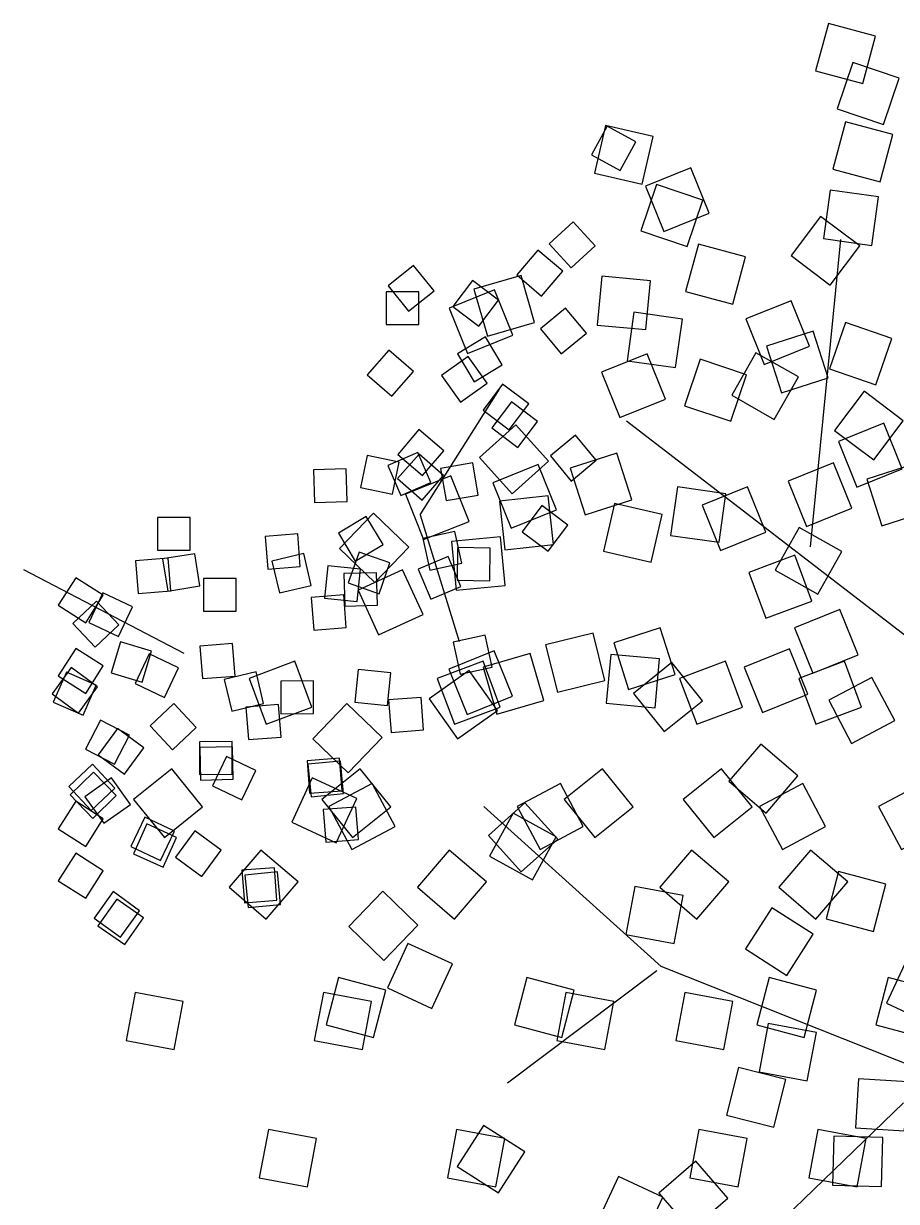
# Model space of a CAD drawing. Extents: x 41.89 to 46.57, y 11.47 to 19.19.
# Drawn here: x 44.695 to 45.384, y 17.285 to 18.215 of the extents above; entities that cross this region are included whole.
import ezdxf

# ---------------------------------------------------------------- set-up
doc = ezdxf.new("R2010")
doc.units = 0
doc.header["$LTSCALE"] = 3
doc.header["$MEASUREMENT"] = 0
doc.layers.get('0').update_dxf_attribs({"linetype": 'CONTINUOUS'})

msp = doc.modelspace()

# ---------------------------------------------------------------- linework, layer by layer
at = {"extrusion": (6.99446e-33, -1, -1.83772e-16)}
for p, q in [((45.31571, 17.80223, 1.07242), (45.33962, 18.04472, 1.29613)), ((45.4455, 17.68952, 0.96142), (45.17056, 17.90128, 1.16976))]:
    msp.add_line(p, q, dxfattribs=at)
for p, q in [((45.00779, 17.82755, 0.64778), (45.0704, 17.9266, 0.70242)), ((45.00779, 17.82755, 0.64778), (45.03852, 17.72737, 0.68649)), ((44.69471, 17.78429, 0.38707), (44.82108, 17.71826, 0.38707)), ((45.19789, 17.47094, 0.81969), (45.05786, 17.59731, 0.86921)), ((45.41072, 17.38618, 0.67283), (45.19789, 17.47094, 0.81969)), ((45.19442, 17.46758, 0.82652), (45.07659, 17.37878, 0.96996)), ((45.10226, 17.08671, 1.03998), (45.38915, 17.36336, 0.68307))]:
    msp.add_line(p, q)
for points in [[(45.35706, 18.16787, 0.94947), (45.36711, 18.20518, 0.92215), (45.3298, 18.21523, 0.89482), (45.31975, 18.17792, 0.92215)], [(45.37339, 18.13559, 1.2449), (45.3857, 18.17221, 1.21757), (45.34908, 18.18453, 1.19025), (45.33676, 18.1479, 1.21757)], [(45.1429, 18.11173, 0.66258), (45.16546, 18.09929, 0.64436), (45.1779, 18.12184, 0.62615), (45.15534, 18.13429, 0.64436)], [(45.18287, 18.08839, 0.85414), (45.19152, 18.12605, 0.82681), (45.15387, 18.13471, 0.79949), (45.14521, 18.09705, 0.82681)], [(45.37062, 18.09027, 1.09974), (45.38066, 18.12758, 1.07242), (45.34335, 18.13762, 1.0451), (45.33331, 18.10031, 1.07242)], [(45.23579, 18.06561, 1.25173), (45.22134, 18.10145, 1.2244), (45.1855, 18.08699, 1.19708), (45.19996, 18.05116, 1.2244)], [(45.21846, 18.03922, 1.00411), (45.23078, 18.07585, 0.97679), (45.19415, 18.08816, 0.94947), (45.18184, 18.05154, 0.97679)], [(45.36415, 18.0401, 1.27734), (45.3695, 18.07836, 1.25002), (45.33123, 18.08372, 1.2227), (45.32588, 18.04545, 1.25002)], [(45.10951, 18.04137, 0.6605), (45.12697, 18.02243, 0.64229), (45.14591, 18.0399, 0.62407), (45.12845, 18.05883, 0.64229)], [(45.33126, 18.00881, 1.001), (45.35452, 18.03966, 0.97367), (45.32367, 18.06293, 0.94635), (45.3004, 18.03208, 0.97367)], [(45.2545, 17.9938, 1.10999), (45.26454, 18.03111, 1.08267), (45.22723, 18.04115, 1.05534), (45.21718, 18.00384, 1.08267)], [(45.08388, 18.01684, 0.46107), (45.10348, 18.00013, 0.44286), (45.12019, 18.01974, 0.42464), (45.10059, 18.03645, 0.44286)], [(44.98242, 18.0082, 0.50889), (44.99853, 17.98809, 0.49067), (45.01863, 18.0042, 0.47246), (45.00252, 18.0243, 0.49067)], [(45.03337, 17.99191, 0.83676), (45.05397, 17.97643, 0.81855), (45.06944, 17.99702, 0.80033), (45.04885, 18.0125, 0.81855)], [(45.09799, 17.9792, 0.8897), (45.08727, 18.01632, 0.86238), (45.05015, 18.0056, 0.83505), (45.06087, 17.96848, 0.86238)], [(45.18585, 17.97362, 0.92898), (45.18946, 18.0121, 0.90165), (45.15099, 18.01571, 0.87433), (45.14738, 17.97724, 0.90165)], [(44.98081, 17.9776, 0.70926), (45.00657, 17.97765, 0.69104), (45.00652, 18.00341, 0.67283), (44.98076, 18.00337, 0.69104)], [(45.08087, 17.96925, 1.01095), (45.06641, 18.00508, 0.98362), (45.03058, 17.99063, 0.9563), (45.04503, 17.9548, 0.98362)], [(45.31499, 17.96065, 0.85213), (45.30054, 17.99648, 0.82481), (45.2647, 17.98203, 0.79749), (45.27916, 17.94619, 0.82481)], [(45.10261, 17.97424, 0.56809), (45.11906, 17.95441, 0.54987), (45.13889, 17.97085, 0.53166), (45.12244, 17.99068, 0.54987)], [(45.20922, 17.94373, 1.03656), (45.21457, 17.982, 1.00924), (45.17631, 17.98735, 0.98191), (45.17095, 17.94909, 1.00924)], [(45.32957, 17.93566, 1.30296), (45.31775, 17.97245, 1.27564), (45.28096, 17.96064, 1.24831), (45.29278, 17.92385, 1.27564)], [(45.3672, 17.93005, 1.15097), (45.37993, 17.96653, 1.12365), (45.34345, 17.97926, 1.09633), (45.33072, 17.94278, 1.12365)], [(45.03706, 17.9546, 0.45899), (45.05038, 17.93255, 0.44078), (45.07243, 17.94586, 0.42256), (45.05912, 17.96792, 0.44078)], [(44.96596, 17.938, 0.86408), (44.98537, 17.92107, 0.84587), (45.0023, 17.94048, 0.82765), (44.98289, 17.95741, 0.84587)], [(45.2012, 17.91866, 1.26197), (45.18675, 17.9545, 1.23465), (45.15091, 17.94004, 1.20733), (45.16537, 17.90421, 1.23465)], [(45.28716, 17.90281, 1.07584), (45.30616, 17.93646, 1.04851), (45.27251, 17.95545, 1.02119), (45.25351, 17.9218, 1.04851)], [(45.02453, 17.93743, 0.59541), (45.03949, 17.91646, 0.5772), (45.06046, 17.93142, 0.55898), (45.0455, 17.95239, 0.5772)], [(45.25282, 17.90129, 1.09291), (45.26513, 17.93791, 1.06559), (45.22851, 17.95023, 1.03827), (45.21619, 17.9136, 1.06559)], [(45.05728, 17.90994, 0.62159), (45.07787, 17.89446, 0.60338), (45.09335, 17.91506, 0.58516), (45.07276, 17.93053, 0.60338)], [(45.06424, 17.89612, 0.82993), (45.08483, 17.88064, 0.81172), (45.10031, 17.90123, 0.7935), (45.07972, 17.91671, 0.81172)], [(45.36561, 17.87087, 1.0898), (45.38888, 17.90173, 1.06247), (45.35803, 17.92499, 1.03515), (45.33476, 17.89414, 1.06247)], [(45.10902, 17.86974, 0.91532), (45.08322, 17.89851, 0.88799), (45.05445, 17.87272, 0.86067), (45.08025, 17.84395, 0.88799)], [(45.38802, 17.86386, 1.48397), (45.37356, 17.8997, 1.45665), (45.33773, 17.88524, 1.42933), (45.35218, 17.84941, 1.45665)], [(44.98995, 17.8751, 0.7047), (45.00956, 17.85839, 0.68649), (45.02627, 17.878, 0.66827), (45.00667, 17.89471, 0.68649)], [(45.11043, 17.8739, 0.56126), (45.12687, 17.85407, 0.54304), (45.1467, 17.87051, 0.52483), (45.13026, 17.89034, 0.54304)], [(44.96594, 17.87429, 0.60452), (44.96069, 17.84907, 0.5863), (44.98592, 17.84382, 0.56809), (44.99116, 17.86904, 0.5863)], [(44.98219, 17.86647, 0.84701), (44.99231, 17.84279, 0.82879), (45.016, 17.85291, 0.81058), (45.00587, 17.8766, 0.82879)], [(44.98986, 17.85603, 0.64892), (45.00928, 17.8391, 0.6307), (45.02621, 17.85851, 0.61249), (45.00679, 17.87544, 0.6307)], [(45.17464, 17.8393, 1.06218), (45.16282, 17.87609, 1.03485), (45.12603, 17.86427, 1.00753), (45.13785, 17.82748, 1.03485)], [(44.9236, 17.86299, 0.87319), (44.92435, 17.83724, 0.85498), (44.9501, 17.83799, 0.83676), (44.94935, 17.86374, 0.85498)], [(45.02373, 17.86409, 0.57833), (45.02809, 17.8387, 0.56012), (45.05348, 17.84306, 0.5419), (45.04912, 17.86845, 0.56012)], [(45.11522, 17.83131, 1.09974), (45.10077, 17.86715, 1.07242), (45.06493, 17.85269, 1.0451), (45.07939, 17.81686, 1.07242)], [(45.34828, 17.83274, 0.87945), (45.33383, 17.86857, 0.85213), (45.298, 17.85412, 0.82481), (45.31245, 17.81828, 0.85213)], [(45.40876, 17.8307, 0.90336), (45.39695, 17.86749, 0.87604), (45.36016, 17.85567, 0.84872), (45.37197, 17.81888, 0.87604)], [(45.04627, 17.8223, 1.02119), (45.03182, 17.85813, 0.99387), (44.99598, 17.84368, 0.96655), (45.01044, 17.80785, 0.99387)], [(45.11295, 17.80402, 1.08467), (45.10876, 17.84243, 1.05735), (45.07034, 17.83824, 1.03003), (45.07453, 17.79983, 1.05735)], [(45.24358, 17.80579, 1.12536), (45.24893, 17.84406, 1.09804), (45.21066, 17.84942, 1.07071), (45.20531, 17.81115, 1.09804)], [(45.2804, 17.8137, 0.86238), (45.26594, 17.84953, 0.83505), (45.23011, 17.83508, 0.80773), (45.24456, 17.79924, 0.83505)], [(45.08815, 17.81415, 0.61476), (45.10874, 17.79867, 0.59655), (45.12422, 17.81926, 0.57833), (45.10363, 17.83474, 0.59655)], [(45.19006, 17.78999, 0.63214), (45.19871, 17.82765, 0.60482), (45.16105, 17.8363, 0.57749), (45.1524, 17.79865, 0.60482)], [(44.80032, 17.8253, 1.00867), (44.80046, 17.79954, 0.99045), (44.82622, 17.79967, 0.97224), (44.82608, 17.82543, 0.99045)], [(44.94314, 17.81286, 0.70262), (44.95646, 17.79081, 0.68441), (44.97851, 17.80412, 0.66619), (44.96519, 17.82617, 0.68441)], [(44.99875, 17.80186, 0.87433), (44.97094, 17.82868, 0.84701), (44.94412, 17.80087, 0.81969), (44.97193, 17.77404, 0.84701)], [(45.0098, 17.80878, 0.82538), (45.01538, 17.78364, 0.80716), (45.04053, 17.78922, 0.78895), (45.03495, 17.81437, 0.80716)], [(45.32152, 17.76487, 1.16464), (45.34051, 17.79852, 1.13731), (45.30686, 17.81751, 1.10999), (45.28787, 17.78386, 1.13731)], [(44.88535, 17.81036, 0.98135), (44.88735, 17.78468, 0.96313), (44.91303, 17.78668, 0.94491), (44.91103, 17.81236, 0.96313)], [(45.07467, 17.77175, 0.63526), (45.07097, 17.81021, 0.60793), (45.03251, 17.80651, 0.58061), (45.0362, 17.76805, 0.60793)], [(44.80441, 17.79265, 0.53849), (44.8085, 17.76721, 0.52027), (44.83393, 17.7713, 0.50206), (44.82984, 17.79673, 0.52027)], [(44.89072, 17.79094, 0.51116), (44.89664, 17.76587, 0.49295), (44.92171, 17.77179, 0.47473), (44.91579, 17.79686, 0.49295)], [(44.95942, 17.79803, 0.55462), (44.95089, 17.77372, 0.53641), (44.9752, 17.76519, 0.51819), (44.98373, 17.7895, 0.53641)], [(45.03722, 17.80157, 0.5567), (45.03682, 17.77581, 0.53849), (45.06258, 17.77541, 0.52027), (45.06298, 17.80117, 0.53849)], [(45.31679, 17.75927, 1.0898), (45.30333, 17.7955, 1.06247), (45.26711, 17.78204, 1.03515), (45.28056, 17.74582, 1.06247)], [(44.78314, 17.79112, 0.90052), (44.78514, 17.76544, 0.8823), (44.81083, 17.76744, 0.86408), (44.80882, 17.79312, 0.8823)], [(44.93494, 17.7873, 0.8233), (44.93229, 17.76167, 0.80508), (44.95791, 17.75902, 0.78687), (44.96056, 17.78464, 0.80508)], [(45.00609, 17.78451, 0.63184), (45.01622, 17.76082, 0.61363), (45.0399, 17.77094, 0.59541), (45.02978, 17.79463, 0.61363)], [(44.73595, 17.7778, 0.84018), (44.72208, 17.7561, 0.82196), (44.74379, 17.74223, 0.80375), (44.75765, 17.76394, 0.82196)], [(44.83667, 17.77713, 0.72406), (44.8368, 17.75137, 0.70584), (44.86256, 17.75151, 0.68762), (44.86243, 17.77727, 0.70584)], [(44.94751, 17.78102, 0.65803), (44.94826, 17.75527, 0.63981), (44.97401, 17.75602, 0.62159), (44.97326, 17.78177, 0.63981)], [(45.00995, 17.7489, 1.08779), (44.99382, 17.78401, 1.06047), (44.95871, 17.76789, 1.03315), (44.97483, 17.73277, 1.06047)], [(44.75239, 17.75932, 0.73316), (44.73356, 17.74173, 0.71495), (44.75115, 17.72291, 0.69673), (44.76997, 17.7405, 0.71495)], [(44.75739, 17.76583, 0.99159), (44.74631, 17.74258, 0.97338), (44.76957, 17.7315, 0.95516), (44.78065, 17.75476, 0.97338)], [(44.92169, 17.76219, 0.69673), (44.92369, 17.73651, 0.67852), (44.94937, 17.73852, 0.6603), (44.94737, 17.7642, 0.67852)], [(45.35343, 17.71691, 1.49422), (45.33897, 17.75275, 1.4669), (45.30314, 17.73829, 1.43957), (45.31759, 17.70246, 1.4669)], [(45.03371, 17.72682, 0.61021), (45.03929, 17.70167, 0.59199), (45.06444, 17.70725, 0.57378), (45.05885, 17.7324, 0.59199)], [(45.15345, 17.6966, 1.15951), (45.14423, 17.73412, 1.13219), (45.10671, 17.7249, 1.10487), (45.11593, 17.68738, 1.13219)], [(45.209, 17.70136, 1.15097), (45.19718, 17.73815, 1.12365), (45.16039, 17.72633, 1.09633), (45.17221, 17.68954, 1.12365)], [(44.73595, 17.72202, 0.98135), (44.72208, 17.70031, 0.96313), (44.74379, 17.68644, 0.94491), (44.75765, 17.70815, 0.96313)], [(44.77112, 17.7273, 0.52141), (44.76374, 17.70262, 0.5032), (44.78842, 17.69524, 0.48498), (44.7958, 17.71992, 0.5032)], [(44.83388, 17.72387, 0.97451), (44.83589, 17.69819, 0.9563), (44.86157, 17.70019, 0.93808), (44.85956, 17.72587, 0.9563)], [(45.31369, 17.68579, 0.8897), (45.29924, 17.72162, 0.86238), (45.2634, 17.70717, 0.83505), (45.27786, 17.67133, 0.86238)], [(44.79374, 17.71767, 0.70698), (44.78266, 17.69441, 0.68876), (44.80591, 17.68333, 0.67055), (44.81699, 17.70659, 0.68876)], [(44.92231, 17.6756, 0.83023), (44.90886, 17.71182, 0.80291), (44.87264, 17.69837, 0.77558), (44.88609, 17.66215, 0.80291)], [(45.07088, 17.6756, 1.31692), (45.05743, 17.71182, 1.28959), (45.0212, 17.69837, 1.26227), (45.03466, 17.66215, 1.28959)], [(45.08063, 17.68436, 1.10999), (45.06618, 17.7202, 1.08267), (45.03034, 17.70574, 1.05534), (45.0448, 17.66991, 1.08267)], [(45.10518, 17.68079, 0.6677), (45.09446, 17.71791, 0.64038), (45.05734, 17.70719, 0.61306), (45.06806, 17.67007, 0.64038)], [(45.19304, 17.67522, 0.70698), (45.19665, 17.71369, 0.67966), (45.15818, 17.7173, 0.65233), (45.15457, 17.67883, 0.67966)], [(45.26214, 17.6756, 0.72948), (45.24869, 17.71182, 0.70215), (45.21246, 17.69837, 0.67483), (45.22592, 17.66215, 0.70215)], [(45.35606, 17.6756, 1.47573), (45.34261, 17.71182, 1.44841), (45.30639, 17.69837, 1.42109), (45.31984, 17.66215, 1.44841)], [(44.73237, 17.70698, 0.96996), (44.71719, 17.68616, 0.95175), (44.73801, 17.67098, 0.93353), (44.75318, 17.6918, 0.95175)], [(44.72854, 17.70328, 0.51116), (44.71816, 17.6797, 0.49295), (44.74174, 17.66933, 0.47473), (44.75212, 17.69291, 0.49295)], [(44.85314, 17.69757, 0.50433), (44.85906, 17.6725, 0.48612), (44.88413, 17.67842, 0.4679), (44.87821, 17.70349, 0.48612)], [(44.95885, 17.70533, 0.60813), (44.95619, 17.6797, 0.58992), (44.98182, 17.67705, 0.5717), (44.98447, 17.70267, 0.58992)], [(45.06864, 17.67301, 1.12024), (45.04632, 17.70455, 1.09291), (45.01478, 17.68223, 1.06559), (45.03709, 17.65069, 1.09291)], [(45.23038, 17.68065, 1.09291), (45.20617, 17.71076, 1.06559), (45.17605, 17.68654, 1.03827), (45.20027, 17.65643, 1.06559)], [(44.89769, 17.69625, 0.82879), (44.89783, 17.67049, 0.81058), (44.92359, 17.67062, 0.79236), (44.92345, 17.69638, 0.81058)], [(45.38232, 17.665, 1.16464), (45.36421, 17.69914, 1.13731), (45.33007, 17.68103, 1.10999), (45.34818, 17.64689, 1.13731)], [(44.81342, 17.67844, 0.8379), (44.79459, 17.66085, 0.81969), (44.81218, 17.64203, 0.80147), (44.831, 17.65961, 0.81969)], [(44.87022, 17.6757, 0.6899), (44.87223, 17.65002, 0.67169), (44.89791, 17.65202, 0.65347), (44.89591, 17.67771, 0.67169)], [(44.97758, 17.65173, 0.64209), (44.94977, 17.67855, 0.61476), (44.92294, 17.65074, 0.58744), (44.95076, 17.62392, 0.61476)], [(44.98272, 17.68131, 0.80147), (44.98472, 17.65563, 0.78325), (45.0104, 17.65763, 0.76504), (45.0084, 17.68332, 0.78325)], [(44.75542, 17.6653, 0.49978), (44.74362, 17.6424, 0.48157), (44.76652, 17.6306, 0.46335), (44.77832, 17.6535, 0.48157)], [(44.76871, 17.65881, 0.68535), (44.75353, 17.63799, 0.66713), (44.77435, 17.62282, 0.64892), (44.78953, 17.64364, 0.66713)], [(44.83345, 17.64833, 0.72178), (44.83358, 17.62257, 0.70356), (44.85934, 17.6227, 0.68535), (44.85921, 17.64846, 0.70356)], [(44.83375, 17.64378, 0.58516), (44.8344, 17.61803, 0.56695), (44.86016, 17.61868, 0.54873), (44.8595, 17.64443, 0.56695)], [(45.30584, 17.6214, 1.12536), (45.27649, 17.64653, 1.09804), (45.25136, 17.61718, 1.07071), (45.28071, 17.59205, 1.09804)], [(44.74917, 17.63052, 0.73089), (44.73034, 17.61293, 0.71267), (44.74793, 17.59411, 0.69446), (44.76675, 17.61169, 0.71267)], [(44.85476, 17.63679, 0.81172), (44.84368, 17.61353, 0.7935), (44.86694, 17.60245, 0.77529), (44.87802, 17.62571, 0.7935)], [(44.91847, 17.63339, 0.69446), (44.92047, 17.60771, 0.67624), (44.94615, 17.60971, 0.65803), (44.94415, 17.6354, 0.67624)], [(44.91906, 17.63056, 0.55784), (44.92158, 17.60492, 0.53963), (44.94721, 17.60744, 0.52141), (44.94469, 17.63308, 0.53963)], [(44.74985, 17.62428, 0.59427), (44.73138, 17.60632, 0.57606), (44.74934, 17.58785, 0.55784), (44.76781, 17.60581, 0.57606)], [(44.76412, 17.61988, 0.78801), (44.74314, 17.60494, 0.76979), (44.75809, 17.58396, 0.75158), (44.77907, 17.59891, 0.76979)], [(44.83591, 17.59697, 0.83335), (44.81169, 17.62708, 0.80602), (44.78158, 17.60287, 0.7787), (44.8058, 17.57276, 0.80602)], [(44.95766, 17.60366, 1.09462), (44.92258, 17.61986, 1.0673), (44.90638, 17.58478, 1.03998), (44.94146, 17.56858, 1.0673)], [(44.98448, 17.59697, 1.32003), (44.96026, 17.62708, 1.29271), (44.93015, 17.60287, 1.26539), (44.95436, 17.57276, 1.29271)], [(45.17574, 17.59697, 0.73259), (45.15152, 17.62708, 0.70527), (45.12141, 17.60287, 0.67795), (45.14562, 17.57276, 0.70527)], [(45.26966, 17.59697, 1.47885), (45.24544, 17.62708, 1.45153), (45.21533, 17.60287, 1.4242), (45.23955, 17.57276, 1.45153)], [(44.98784, 17.58133, 0.90507), (44.96973, 17.61546, 0.87775), (44.9356, 17.59735, 0.85042), (44.95371, 17.56322, 0.87775)], [(45.13641, 17.58133, 1.39176), (45.1183, 17.61546, 1.36443), (45.08417, 17.59735, 1.33711), (45.10228, 17.56322, 1.36443)], [(45.32767, 17.58133, 0.80432), (45.30956, 17.61546, 0.77699), (45.27543, 17.59735, 0.74967), (45.29354, 17.56322, 0.77699)], [(45.42159, 17.58133, 1.55057), (45.40348, 17.61546, 1.52325), (45.36935, 17.59735, 1.49593), (45.38746, 17.56322, 1.52325)], [(44.73595, 17.60134, 0.69673), (44.72208, 17.57964, 0.67852), (44.74379, 17.56577, 0.6603), (44.75765, 17.58748, 0.67852)], [(44.93125, 17.59482, 0.79464), (44.93325, 17.56914, 0.77642), (44.95894, 17.57114, 0.75821), (44.95693, 17.59682, 0.77642)], [(45.11621, 17.57133, 0.69332), (45.09041, 17.6001, 0.66599), (45.06164, 17.57431, 0.63867), (45.08744, 17.54554, 0.66599)], [(45.115, 17.57324, 1.14585), (45.08119, 17.59194, 1.11853), (45.06248, 17.55813, 1.09121), (45.09629, 17.53943, 1.11853)], [(44.79052, 17.58887, 0.7047), (44.77944, 17.56561, 0.68649), (44.80269, 17.55453, 0.66827), (44.81377, 17.57779, 0.68649)], [(44.79203, 17.58347, 0.56809), (44.78142, 17.55999, 0.54987), (44.80489, 17.54938, 0.53166), (44.8155, 17.57286, 0.54987)], [(44.82974, 17.57793, 0.79009), (44.81456, 17.55711, 0.77187), (44.83538, 17.54194, 0.75366), (44.85055, 17.56275, 0.77187)], [(44.73595, 17.56036, 0.80147), (44.72208, 17.53865, 0.78325), (44.74379, 17.52478, 0.76504), (44.75765, 17.54649, 0.78325)], [(44.91137, 17.53773, 0.86579), (44.88202, 17.56286, 0.83847), (44.85688, 17.53351, 0.81115), (44.88623, 17.50838, 0.83847)], [(45.05993, 17.53773, 1.35248), (45.03058, 17.56286, 1.32516), (45.00545, 17.53351, 1.29784), (45.0348, 17.50838, 1.32516)], [(45.25119, 17.53773, 0.76504), (45.22184, 17.56286, 0.73772), (45.19671, 17.53351, 0.71039), (45.22606, 17.50838, 0.73772)], [(45.34512, 17.53773, 1.51129), (45.31577, 17.56286, 1.48397), (45.29063, 17.53351, 1.45665), (45.31998, 17.50838, 1.48397)], [(44.867, 17.5469, 0.68762), (44.86901, 17.52122, 0.66941), (44.89469, 17.52322, 0.65119), (44.89269, 17.54891, 0.66941)], [(44.86934, 17.54305, 0.55101), (44.87186, 17.51741, 0.5328), (44.8975, 17.51993, 0.51458), (44.89498, 17.54557, 0.5328)], [(45.37518, 17.53599, 1.15097), (45.33782, 17.54587, 1.12365), (45.32794, 17.50851, 1.09633), (45.3653, 17.49863, 1.12365)], [(44.76549, 17.53001, 0.68307), (44.75031, 17.50919, 0.66486), (44.77113, 17.49402, 0.64664), (44.78631, 17.51483, 0.66486)], [(45.00594, 17.50345, 0.65233), (44.97813, 17.53028, 0.62501), (44.9513, 17.50246, 0.59769), (44.97912, 17.47564, 0.62501)], [(45.21517, 17.52703, 1.09974), (45.1772, 17.53417, 1.07242), (45.17006, 17.49619, 1.0451), (45.20804, 17.48906, 1.07242)], [(44.76819, 17.52412, 0.54646), (44.75344, 17.503, 0.52824), (44.77455, 17.48825, 0.51003), (44.78931, 17.50936, 0.52824)], [(45.31785, 17.4965, 1.47573), (45.28529, 17.51731, 1.44841), (45.26448, 17.48476, 1.42109), (45.29703, 17.46394, 1.44841)], [(45.03314, 17.47291, 1.10487), (44.99806, 17.48911, 1.07754), (44.98186, 17.45403, 1.05022), (45.01694, 17.43783, 1.07754)], [(45.42694, 17.46072, 1.55057), (45.39192, 17.47706, 1.52325), (45.37558, 17.44204, 1.49593), (45.4106, 17.4257, 1.52325)], [(44.9807, 17.45232, 0.89141), (44.94334, 17.46219, 0.86408), (44.93347, 17.42483, 0.83676), (44.97083, 17.41496, 0.86408)], [(45.12927, 17.45232, 1.3781), (45.09191, 17.46219, 1.35077), (45.08204, 17.42483, 1.32345), (45.1194, 17.41496, 1.35077)], [(45.32053, 17.45232, 0.79065), (45.28317, 17.46219, 0.76333), (45.2733, 17.42483, 0.73601), (45.31066, 17.41496, 0.76333)], [(45.41445, 17.45232, 1.53691), (45.37709, 17.46219, 1.50959), (45.36722, 17.42483, 1.48226), (45.40458, 17.41496, 1.50959)], [(44.8207, 17.44336, 0.84018), (44.78272, 17.45049, 0.81285), (44.77559, 17.41252, 0.78553), (44.81356, 17.40538, 0.81285)], [(44.96927, 17.44336, 1.32687), (44.93129, 17.45049, 1.29954), (44.92416, 17.41252, 1.27222), (44.96213, 17.40538, 1.29954)], [(45.16053, 17.44336, 0.73942), (45.12255, 17.45049, 0.7121), (45.11542, 17.41252, 0.68478), (45.15339, 17.40538, 0.7121)], [(45.25445, 17.44336, 1.48568), (45.21647, 17.45049, 1.45836), (45.20934, 17.41252, 1.43103), (45.24731, 17.40538, 1.45836)], [(45.32032, 17.4187, 1.10999), (45.28234, 17.42584, 1.08267), (45.27521, 17.38786, 1.05534), (45.31318, 17.38073, 1.08267)], [(45.29623, 17.38169, 1.47885), (45.25876, 17.39114, 1.45153), (45.24931, 17.35368, 1.4242), (45.28678, 17.34423, 1.45153)], [(45.39215, 17.37985, 1.51129), (45.35358, 17.38223, 1.48397), (45.3512, 17.34367, 1.45665), (45.38977, 17.34128, 1.48397)], [(44.92584, 17.33503, 0.85042), (44.88787, 17.34216, 0.8231), (44.88073, 17.30419, 0.79578), (44.91871, 17.29705, 0.8231)], [(45.07441, 17.33503, 1.33711), (45.03644, 17.34216, 1.30979), (45.0293, 17.30419, 1.28247), (45.06728, 17.29705, 1.30979)], [(45.0902, 17.32473, 1.31692), (45.05764, 17.34554, 1.28959), (45.03683, 17.31299, 1.26227), (45.06938, 17.29218, 1.28959)], [(45.26567, 17.33503, 0.74967), (45.2277, 17.34216, 0.72235), (45.22056, 17.30419, 0.69502), (45.25854, 17.29705, 0.72235)], [(45.35959, 17.33503, 1.49593), (45.32162, 17.34216, 1.4686), (45.31448, 17.30419, 1.44128), (45.35246, 17.29705, 1.4686)], [(45.37283, 17.33583, 1.24007), (45.33421, 17.33688, 1.21275), (45.33315, 17.29826, 1.18543), (45.37178, 17.2972, 1.21275)], [(45.2505, 17.28813, 0.72777), (45.22524, 17.31737, 0.70045), (45.196, 17.2921, 0.67312), (45.22127, 17.26287, 0.70045)], [(45.19929, 17.28895, 1.39176), (45.16427, 17.30529, 1.36443), (45.14793, 17.27027, 1.33711), (45.18295, 17.25393, 1.36443)]]:
    msp.add_3dface(points)

doc.saveas('drawing.dxf')
